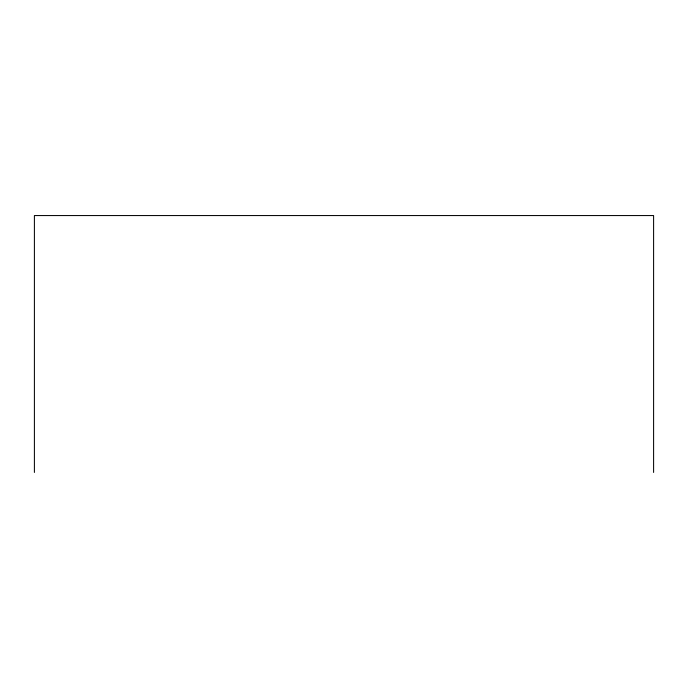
<?xml version="1.0" encoding="UTF-8"?>
<svg xmlns="http://www.w3.org/2000/svg" width="688" height="688" viewBox="0 0 688 688"><rect width="100%" height="100%" fill="white"/><g stroke="black" fill="none" stroke-linecap="round" stroke-linejoin="round"><path stroke-width="1.03" d="M653.6 472.441L653.6 215.559L34.4 215.559L34.4 472.441"/></g></svg>
